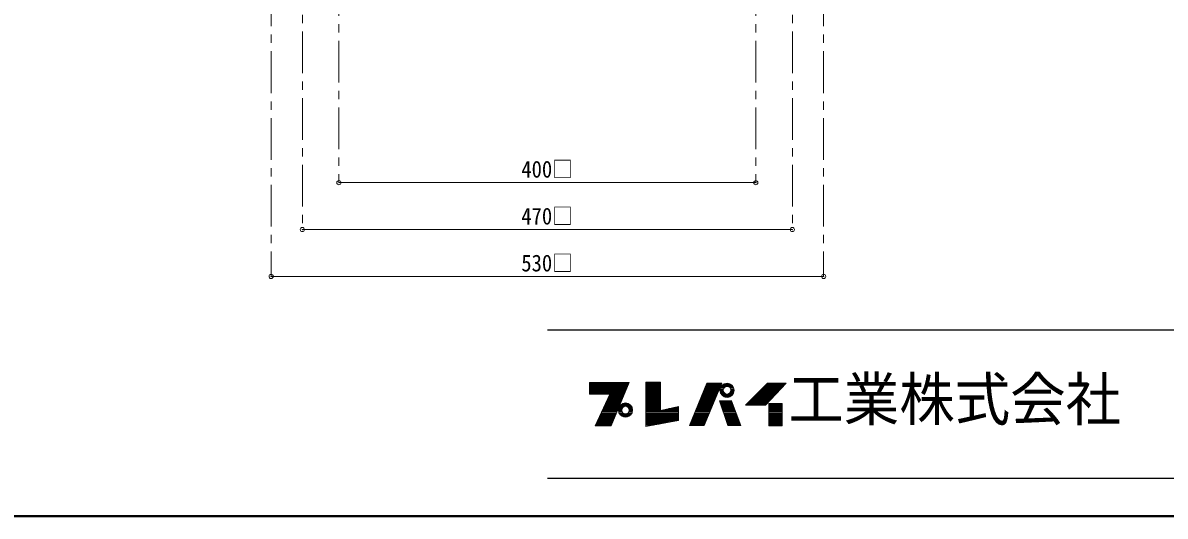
# Model space of a CAD drawing. Units: millimetres at full size, sheet at 1:8; details may follow other scales. Extents: x -1668 to 1572, y -1121 to 1127.
# Drawn here: x -551 to 545, y -1121 to -648 of the extents above; entities that cross this region are included whole.
import ezdxf
from ezdxf.enums import TextEntityAlignment as Align

# ---------------------------------------------------------------- set-up
doc = ezdxf.new("R2010")
doc.units = ezdxf.units.MM
doc.header["$LTSCALE"] = 8
doc.header["$PDMODE"] = 32
doc.header["$PDSIZE"] = 4
doc.linetypes.add('CHAIN1', pattern=[8, 5, -1, 1, -1])
doc.layers.add('0-0_ﾚｲﾔ1', color=7, linetype='Continuous', lineweight=18)
doc.styles.add('ＭＳ ゴシック', font='')
doc.styles.get('ＭＳ ゴシック').set_extended_font_data('MS Gothic')

msp = doc.modelspace()

# ---------------------------------------------------------------- linework, layer by layer
at = {"layer": '0-0_ﾚｲﾔ1', "color": 4, "linetype": 'CHAIN1', "lineweight": 9}
for p, q in [((-282.509, -592.331), (-282.509, -846.331)), ((-247.509, -601.331), (-247.509, -801.331)), ((152.491, -601.331), (152.491, -801.331)), ((187.491, -592.331), (187.491, -846.331)), ((-312.509, -611.331), (-312.509, -891.331)), ((217.491, -611.331), (217.491, -891.331))]:
    msp.add_line(p, q, dxfattribs=at)
at = {"layer": '0-0_ﾚｲﾔ1', "color": 4, "lineweight": 9}
for p, q in [((-247.509, -801.331), (152.491, -801.331)), ((187.491, -846.331), (-282.509, -846.331)), ((-312.509, -891.331), (217.491, -891.331))]:
    msp.add_line(p, q, dxfattribs=at)
at = {"layer": '0-0_ﾚｲﾔ1', "color": 6, "lineweight": 25}
for p, q in [((-47.509, -942.474), (1536.491, -942.474)), ((1536.491, -1085.331), (-47.509, -1085.331))]:
    msp.add_line(p, q, dxfattribs=at)
at = {"layer": '0-0_ﾚｲﾔ1'}
for p, q in [((-7.166, -992.986), (30.97, -992.986)), ((-7.166, -1004.242), (-7.166, -992.986)), ((-7.166, -993.49), (30.762, -993.49)), ((-7.166, -993.826), (30.623, -993.826)), ((-7.166, -994.33), (30.414, -994.33)), ((-7.166, -994.834), (30.206, -994.834)), ((-7.166, -995.338), (29.997, -995.338)), ((-7.166, -996.01), (29.719, -996.01)), ((29.511, -996.514), (-7.166, -996.514)), ((-7.166, -997.018), (29.302, -997.018)), ((13.666, -1034.818), (30.97, -992.986)), ((46.93, -993.49), (60.874, -993.49)), ((46.93, -993.826), (60.874, -993.826)), ((46.93, -994.33), (60.874, -994.33)), ((46.93, -994.834), (60.874, -994.834)), ((46.93, -995.338), (60.874, -995.338)), ((46.93, -996.01), (60.874, -996.01)), ((46.93, -996.514), (60.874, -996.514)), ((46.93, -997.018), (60.874, -997.018)), ((60.874, -1019.866), (60.874, -992.818)), ((105.562, -993.658), (88.762, -1034.482)), ((103.042, -1034.482), (120.01, -993.658)), ((104.179, -997.018), (118.614, -997.018)), ((104.387, -996.514), (118.823, -996.514)), ((104.594, -996.01), (119.033, -996.01)), ((104.871, -995.338), (119.312, -995.338)), ((105.078, -994.834), (119.506, -994.834)), ((105.286, -994.33), (119.731, -994.33)), ((105.562, -993.658), (120.01, -993.658)), ((119.407, -996.514), (130.358, -996.514)), ((119.972, -995.842), (129.793, -995.842)), ((120.945, -995.002), (128.82, -995.002)), ((122.125, -994.33), (127.639, -994.33)), ((142.522, -1014.826), (163.69, -993.658)), ((160.33, -997.018), (178.378, -997.018)), ((160.834, -996.514), (178.846, -996.514)), ((161.338, -996.01), (179.314, -996.01)), ((161.842, -1014.826), (181.498, -993.658)), ((162.01, -995.338), (179.938, -995.338)), ((162.514, -994.834), (180.406, -994.834)), ((163.018, -994.33), (180.874, -994.33)), ((163.69, -993.658), (181.498, -993.658)), ((-7.166, -997.522), (29.094, -997.522)), ((-7.166, -998.026), (28.885, -998.026)), ((-7.166, -998.53), (28.677, -998.53)), ((-7.166, -998.866), (28.538, -998.866)), ((-7.166, -999.538), (28.26, -999.538)), ((-7.166, -1000.042), (28.051, -1000.042)), ((-7.166, -1000.546), (27.843, -1000.546)), ((-7.166, -1001.05), (27.634, -1001.05)), ((-7.166, -1001.554), (27.426, -1001.554)), ((-7.166, -1002.058), (27.218, -1002.058)), ((-7.166, -1002.562), (27.009, -1002.562)), ((-7.166, -1003.066), (26.801, -1003.066)), ((-7.166, -1003.57), (26.592, -1003.57)), ((24.785, -1007.938), (10.616, -1007.938)), ((25.133, -1007.098), (11.004, -1007.098)), ((25.341, -1006.594), (11.237, -1006.594)), ((25.619, -1005.922), (11.547, -1005.922)), ((25.828, -1005.418), (11.779, -1005.418)), ((26.106, -1004.746), (12.09, -1004.746)), ((26.314, -1004.242), (12.322, -1004.242)), ((46.93, -997.522), (60.874, -997.522)), ((46.93, -998.026), (60.874, -998.026)), ((46.93, -998.53), (60.874, -998.53)), ((46.93, -998.866), (60.874, -998.866)), ((46.93, -999.538), (60.874, -999.538)), ((46.93, -1000.042), (60.874, -1000.042)), ((46.93, -1000.546), (60.874, -1000.546)), ((46.93, -1001.05), (60.874, -1001.05)), ((46.93, -1001.554), (60.874, -1001.554)), ((46.93, -1002.058), (60.874, -1002.058)), ((46.93, -1002.562), (60.874, -1002.562)), ((46.93, -1003.066), (60.874, -1003.066)), ((46.93, -1003.57), (60.874, -1003.57)), ((46.93, -1004.242), (60.874, -1004.242)), ((46.93, -1004.746), (60.874, -1004.746)), ((46.93, -1005.418), (60.874, -1005.418)), ((46.93, -1005.922), (60.874, -1005.922)), ((46.93, -1006.594), (60.874, -1006.594)), ((46.93, -1007.098), (60.874, -1007.098)), ((46.93, -1007.938), (60.874, -1007.938)), ((99.686, -1007.938), (114.075, -1007.938)), ((100.031, -1007.098), (114.424, -1007.098)), ((100.239, -1006.594), (114.634, -1006.594)), ((100.515, -1005.922), (114.913, -1005.922)), ((100.723, -1005.418), (115.122, -1005.418)), ((100.999, -1004.746), (115.402, -1004.746)), ((101.207, -1004.242), (115.611, -1004.242)), ((101.483, -1003.57), (115.89, -1003.57)), ((101.691, -1003.066), (116.1, -1003.066)), ((101.898, -1002.562), (116.309, -1002.562)), ((102.105, -1002.058), (116.519, -1002.058)), ((102.313, -1001.554), (116.728, -1001.554)), ((102.538, -1001.05), (116.938, -1001.05)), ((102.728, -1000.546), (117.147, -1000.546)), ((102.935, -1000.042), (117.357, -1000.042)), ((103.142, -999.538), (117.566, -999.538)), ((103.419, -998.866), (117.846, -998.866)), ((103.557, -998.53), (117.985, -998.53)), ((103.765, -998.026), (118.195, -998.026)), ((103.972, -997.522), (118.404, -997.522)), ((118.082, -1000.546), (121.282, -1000.546)), ((118.115, -999.874), (121.345, -999.874)), ((118.134, -1001.386), (121.382, -1001.386)), ((118.252, -999.034), (121.615, -999.034)), ((118.293, -1002.226), (121.698, -1002.226)), ((118.566, -998.026), (122.311, -998.026)), ((118.566, -1003.066), (122.311, -1003.066)), ((118.878, -997.354), (123.218, -997.354)), ((118.97, -1003.906), (123.59, -1003.906)), ((119.534, -1004.746), (130.23, -1004.746)), ((120.138, -1005.418), (129.626, -1005.418)), ((121.467, -1006.426), (128.298, -1006.426)), ((123.062, -1007.098), (126.702, -1007.098)), ((130.794, -1003.906), (126.175, -1003.906)), ((130.886, -997.354), (126.547, -997.354)), ((131.198, -998.026), (127.453, -998.026)), ((131.198, -1003.066), (127.453, -1003.066)), ((131.471, -1002.226), (128.066, -1002.226)), ((131.512, -999.034), (128.149, -999.034)), ((131.63, -1001.386), (128.383, -1001.386)), ((131.649, -999.874), (128.419, -999.874)), ((128.482, -1000.546), (131.682, -1000.546)), ((149.41, -1007.938), (168.238, -1007.938)), ((150.25, -1007.098), (169.018, -1007.098)), ((150.754, -1006.594), (169.486, -1006.594)), ((151.426, -1005.922), (170.11, -1005.922)), ((151.93, -1005.418), (170.578, -1005.418)), ((152.602, -1004.746), (171.202, -1004.746)), ((153.106, -1004.242), (171.67, -1004.242)), ((153.778, -1003.57), (172.294, -1003.57)), ((154.282, -1003.066), (172.762, -1003.066)), ((154.786, -1002.562), (173.23, -1002.562)), ((155.29, -1002.058), (173.698, -1002.058)), ((155.794, -1001.554), (174.166, -1001.554)), ((156.298, -1001.05), (174.634, -1001.05)), ((156.802, -1000.546), (175.102, -1000.546)), ((157.306, -1000.042), (175.618, -1000.042)), ((157.81, -999.538), (176.038, -999.538)), ((158.482, -998.866), (176.662, -998.866)), ((158.818, -998.53), (176.974, -998.53)), ((159.322, -998.026), (177.442, -998.026)), ((159.826, -997.522), (177.91, -997.522)), ((5.576, -1018.858), (20.268, -1018.858)), ((20.616, -1018.018), (5.964, -1018.018)), ((21.033, -1017.01), (6.429, -1017.01)), ((21.38, -1016.17), (6.817, -1016.17)), ((21.658, -1015.498), (7.127, -1015.498)), ((22.005, -1014.658), (7.515, -1014.658)), ((7.825, -1013.986), (22.283, -1013.986)), ((22.631, -1013.146), (8.213, -1013.146)), ((22.978, -1012.306), (8.6, -1012.306)), ((23.256, -1011.634), (8.91, -1011.634)), ((9.298, -1010.794), (23.604, -1010.794)), ((23.882, -1010.122), (9.608, -1010.122)), ((24.16, -1009.45), (9.97, -1009.45)), ((10.306, -1008.61), (24.507, -1008.61)), ((20.675, -1018.858), (23.905, -1018.858)), ((20.812, -1018.018), (24.175, -1018.018)), ((21.126, -1017.01), (24.871, -1017.01)), ((21.53, -1016.17), (26.15, -1016.17)), ((21.967, -1015.498), (32.918, -1015.498)), ((22.698, -1014.658), (32.186, -1014.658)), ((23.505, -1013.986), (31.38, -1013.986)), ((25.1, -1013.146), (29.784, -1013.146)), ((33.354, -1016.17), (28.735, -1016.17)), ((33.758, -1017.01), (30.013, -1017.01)), ((34.072, -1018.018), (30.709, -1018.018)), ((34.209, -1018.858), (30.979, -1018.858)), ((46.93, -1008.61), (60.874, -1008.61)), ((46.93, -1009.45), (60.874, -1009.45)), ((46.93, -1010.122), (60.874, -1010.122)), ((46.93, -1010.794), (60.874, -1010.794)), ((46.93, -1011.634), (60.874, -1011.634)), ((46.93, -1012.306), (60.874, -1012.306)), ((46.93, -1013.146), (60.874, -1013.146)), ((46.93, -1013.986), (60.874, -1013.986)), ((46.93, -1014.658), (60.874, -1014.658)), ((46.93, -1015.498), (60.874, -1015.498)), ((46.93, -1016.17), (60.874, -1016.17)), ((46.93, -1017.01), (60.874, -1017.01)), ((46.93, -1018.018), (60.874, -1018.018)), ((46.93, -1018.858), (60.874, -1018.858)), ((78.178, -1016.002), (60.874, -1019.866)), ((78.178, -1018.858), (65.388, -1018.858)), ((78.178, -1018.018), (69.15, -1018.018)), ((78.178, -1017.01), (73.664, -1017.01)), ((78.178, -1029.61), (78.178, -1016.002)), ((95.192, -1018.858), (109.536, -1018.858)), ((95.537, -1018.018), (109.885, -1018.018)), ((95.952, -1017.01), (110.304, -1017.01)), ((96.298, -1016.17), (110.653, -1016.17)), ((96.575, -1015.498), (110.933, -1015.498)), ((96.92, -1014.658), (111.282, -1014.658)), ((97.197, -1013.986), (111.561, -1013.986)), ((97.542, -1013.146), (111.91, -1013.146)), ((97.888, -1012.306), (112.259, -1012.306)), ((98.17, -1011.634), (112.539, -1011.634)), ((98.506, -1010.794), (112.888, -1010.794)), ((98.787, -1010.122), (113.167, -1010.122)), ((99.063, -1009.45), (113.446, -1009.45)), ((99.409, -1008.61), (113.796, -1008.61)), ((117.49, -1010.626), (129.25, -1010.626)), ((125.722, -1034.314), (117.49, -1010.626)), ((117.549, -1010.794), (129.312, -1010.794)), ((117.84, -1011.634), (129.622, -1011.634)), ((118.074, -1012.306), (129.87, -1012.306)), ((118.366, -1013.146), (130.18, -1013.146)), ((118.658, -1013.986), (130.489, -1013.986)), ((118.891, -1014.658), (130.737, -1014.658)), ((119.183, -1015.498), (131.047, -1015.498)), ((119.417, -1016.17), (131.295, -1016.17)), ((119.709, -1017.01), (131.605, -1017.01)), ((120.059, -1018.018), (131.976, -1018.018)), ((120.351, -1018.858), (132.286, -1018.858)), ((137.986, -1034.314), (129.25, -1010.626)), ((142.522, -1014.826), (161.842, -1014.826)), ((143.362, -1013.986), (162.622, -1013.986)), ((144.202, -1013.146), (163.402, -1013.146)), ((145.042, -1012.306), (164.182, -1012.306)), ((145.714, -1011.634), (164.806, -1011.634)), ((146.554, -1010.794), (165.586, -1010.794)), ((147.226, -1010.122), (166.21, -1010.122)), ((147.898, -1009.45), (166.834, -1009.45)), ((148.738, -1008.61), (167.614, -1008.61)), ((177.634, -1013.146), (164.866, -1013.146)), ((164.866, -1013.146), (164.866, -1034.818)), ((164.866, -1013.986), (177.634, -1013.986)), ((164.866, -1014.658), (177.634, -1014.658)), ((164.866, -1015.498), (177.634, -1015.498)), ((164.866, -1016.17), (177.634, -1016.17)), ((164.866, -1017.01), (177.634, -1017.01)), ((164.866, -1018.018), (177.634, -1018.018)), ((164.866, -1018.858), (177.634, -1018.858)), ((177.634, -1034.818), (177.634, -1013.146)), ((15.89, -1029.442), (0.691, -1029.442)), ((16.307, -1028.434), (1.157, -1028.434)), ((16.585, -1027.762), (1.467, -1027.762)), ((16.932, -1026.922), (1.854, -1026.922)), ((17.28, -1026.082), (2.242, -1026.082)), ((17.627, -1025.242), (2.63, -1025.242)), ((17.975, -1024.402), (3.018, -1024.402)), ((18.253, -1023.73), (3.328, -1023.73)), ((18.6, -1022.89), (3.715, -1022.89)), ((18.948, -1022.05), (4.103, -1022.05)), ((19.365, -1021.042), (4.594, -1021.042)), ((19.643, -1020.37), (4.878, -1020.37)), ((19.99, -1019.53), (5.266, -1019.53)), ((20.642, -1019.53), (23.842, -1019.53)), ((20.694, -1020.37), (23.942, -1020.37)), ((20.812, -1021.042), (24.175, -1021.042)), ((21.126, -1022.05), (24.871, -1022.05)), ((21.53, -1022.89), (26.15, -1022.89)), ((22.094, -1023.73), (32.79, -1023.73)), ((22.698, -1024.402), (32.186, -1024.402)), ((23.753, -1025.242), (31.132, -1025.242)), ((25.622, -1026.082), (29.262, -1026.082)), ((33.354, -1022.89), (28.735, -1022.89)), ((33.758, -1022.05), (30.013, -1022.05)), ((34.072, -1021.042), (30.709, -1021.042)), ((34.19, -1020.37), (30.943, -1020.37)), ((31.042, -1019.53), (34.242, -1019.53)), ((46.93, -1019.53), (60.874, -1019.53)), ((46.93, -1020.37), (78.178, -1020.37)), ((46.93, -1021.042), (78.178, -1021.042)), ((46.93, -1022.05), (78.178, -1022.05)), ((46.93, -1022.89), (78.178, -1022.89)), ((46.93, -1023.73), (78.178, -1023.73)), ((46.93, -1024.402), (78.178, -1024.402)), ((46.93, -1025.242), (78.178, -1025.242)), ((46.93, -1026.082), (78.178, -1026.082)), ((46.93, -1026.922), (78.178, -1026.922)), ((46.93, -1027.762), (78.178, -1027.762)), ((46.93, -1028.434), (78.178, -1028.434)), ((46.93, -1029.442), (78.178, -1029.442)), ((46.93, -1035.322), (78.178, -1029.61)), ((78.178, -1019.53), (62.379, -1019.53)), ((90.836, -1029.442), (105.137, -1029.442)), ((91.251, -1028.434), (105.556, -1028.434)), ((91.528, -1027.762), (105.835, -1027.762)), ((91.873, -1026.922), (106.184, -1026.922)), ((92.219, -1026.082), (106.534, -1026.082)), ((92.565, -1025.242), (106.883, -1025.242)), ((92.91, -1024.402), (107.232, -1024.402)), ((93.187, -1023.73), (107.511, -1023.73)), ((93.533, -1022.89), (107.86, -1022.89)), ((93.878, -1022.05), (108.209, -1022.05)), ((94.293, -1021.042), (108.628, -1021.042)), ((94.57, -1020.37), (108.908, -1020.37)), ((94.915, -1019.53), (109.258, -1019.53)), ((120.584, -1019.53), (132.534, -1019.53)), ((120.876, -1020.37), (132.844, -1020.37)), ((121.11, -1021.042), (133.092, -1021.042)), ((121.46, -1022.05), (133.463, -1022.05)), ((121.752, -1022.89), (133.773, -1022.89)), ((122.026, -1023.73), (134.083, -1023.73)), ((122.278, -1024.402), (134.331, -1024.402)), ((122.57, -1025.242), (134.64, -1025.242)), ((122.861, -1026.082), (134.95, -1026.082)), ((123.153, -1026.922), (135.26, -1026.922)), ((123.445, -1027.762), (135.57, -1027.762)), ((123.679, -1028.434), (135.818, -1028.434)), ((124.029, -1029.442), (136.189, -1029.442)), ((164.866, -1019.53), (177.634, -1019.53)), ((164.866, -1020.37), (177.634, -1020.37)), ((164.866, -1021.042), (177.634, -1021.042)), ((164.866, -1022.05), (177.634, -1022.05)), ((164.866, -1022.89), (177.634, -1022.89)), ((164.866, -1023.73), (177.634, -1023.73)), ((164.866, -1024.402), (177.634, -1024.402)), ((164.866, -1025.242), (177.634, -1025.242)), ((164.866, -1026.082), (177.634, -1026.082)), ((164.866, -1026.922), (177.634, -1026.922)), ((164.866, -1027.762), (177.634, -1027.762)), ((164.866, -1028.434), (177.634, -1028.434)), ((164.866, -1029.442), (177.634, -1029.442)), ((-1.79, -1034.818), (13.666, -1034.818)), ((14.014, -1033.978), (-1.402, -1033.978)), ((14.431, -1032.97), (-0.937, -1032.97)), ((14.778, -1032.13), (-0.549, -1032.13)), ((15.126, -1031.29), (-0.162, -1031.29)), ((15.543, -1030.282), (0.304, -1030.282)), ((46.93, -1030.282), (74.502, -1030.282)), ((46.93, -1031.29), (68.988, -1031.29)), ((46.93, -1032.13), (64.392, -1032.13)), ((46.93, -1032.97), (59.797, -1032.97)), ((46.93, -1033.978), (54.283, -1033.978)), ((103.042, -1034.482), (88.762, -1034.482)), ((88.97, -1033.978), (103.252, -1033.978)), ((89.384, -1032.97), (103.671, -1032.97)), ((89.73, -1032.13), (104.02, -1032.13)), ((90.076, -1031.29), (104.369, -1031.29)), ((90.491, -1030.282), (104.788, -1030.282)), ((124.378, -1030.282), (136.499, -1030.282)), ((124.671, -1031.29), (136.871, -1031.29)), ((124.963, -1032.13), (137.181, -1032.13)), ((125.255, -1032.97), (137.491, -1032.97)), ((125.605, -1033.978), (137.862, -1033.978)), ((125.722, -1034.314), (137.986, -1034.314)), ((164.866, -1030.282), (177.634, -1030.282)), ((164.866, -1031.29), (177.634, -1031.29)), ((164.866, -1032.13), (177.634, -1032.13)), ((164.866, -1032.97), (177.634, -1032.97)), ((164.866, -1033.978), (177.634, -1033.978)), ((164.866, -1034.818), (177.634, -1034.818))]:
    msp.add_line(p, q, dxfattribs=at)
at = {"layer": '0-0_ﾚｲﾔ1', "color": 1, "lineweight": 40}
msp.add_line((1572.491, -1121.331), (-1667.509, -1121.331), dxfattribs=at)
at = {"layer": '0-0_ﾚｲﾔ1'}
for points in [[(60.874, -992.818), (46.93, -992.818), (46.93, -1035.322)], [(-1.79, -1034.818), (12.322, -1004.242), (-7.166, -1004.242)]]:
    msp.add_lwpolyline(points, dxfattribs=at)
for centre, radius in [((124.882, -1000.546), 6.8), ((124.882, -1000.546), 3.6), ((27.442, -1019.53), 6.8), ((27.442, -1019.53), 3.6)]:
    msp.add_circle(centre, radius, dxfattribs=at)
at = {"layer": '0-0_ﾚｲﾔ1', "color": 1}
for p in [(-247.509, -801.331), (152.491, -801.331), (-282.509, -846.331), (187.491, -846.331), (-312.509, -891.331), (217.491, -891.331)]:
    msp.add_point(p, dxfattribs=at)

# ---------------------------------------------------------------- texts
at = {"layer": '0-0_ﾚｲﾔ1', "style": 'ＭＳ ゴシック'}
for s, height, width, p in [('400□', 16.13, 0.9, (-72.509, -801.331)), ('470□', 16.13, 0.9, (-72.509, -846.331)), ('530□', 16.13, 0.9, (-72.509, -891.331)), ('工業株式会社', 41.06, 0.95, (183.634, -1041.902))]:
    msp.add_text(s, height=height, dxfattribs=dict(at, width=width)).set_placement(p, align=Align.BOTTOM_LEFT)

doc.saveas('drawing.dxf')
